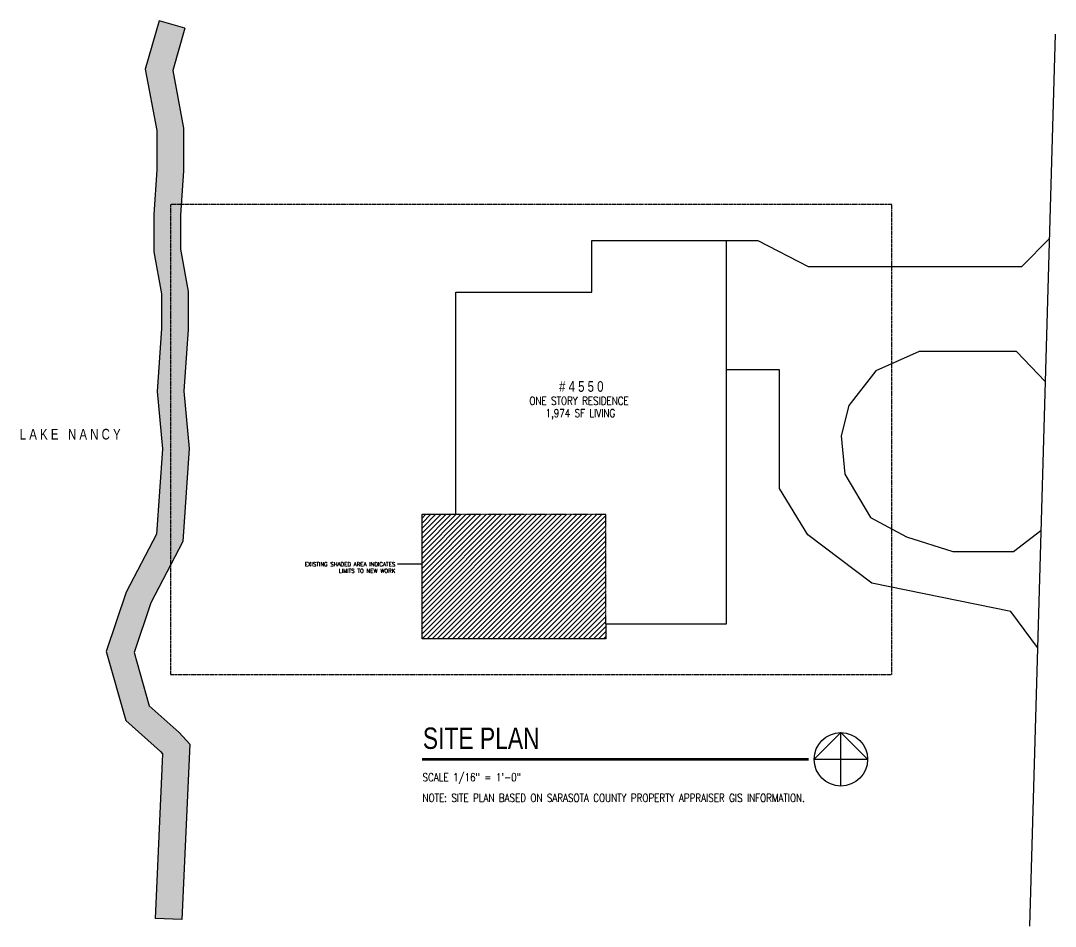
# Model space of a CAD drawing. Header units: inches. Extents: x -625442 to 34963, y -27993 to 66986.
# Drawn here: x 3808 to 6132, y 1349 to 3384 of the extents above; entities that cross this region are included whole.
import ezdxf

# ---------------------------------------------------------------- set-up
doc = ezdxf.new("R2010")
doc.units = ezdxf.units.IN
doc.header["$LTSCALE"] = 0.5
doc.header["$MEASUREMENT"] = 0
doc.linetypes.add('HIDDEN', pattern=[0.375, 0.25, -0.125])
doc.linetypes.add('PHANTOM', pattern=[20, 10, -2, 2, -2, 2, -2])
for name, color, linetype in [('0-TEXT', 30, 'Continuous'), ('C-PROP-LINE', 130, 'PHANTOM'), ('E-HATCH 50', 203, 'Continuous'), ('P-BELOW-LIGHT', 143, 'Continuous'), ('P-DEMO', 124, 'HIDDEN'), ('P-HATCH', 214, 'Continuous'), ('P-WALL', 90, 'Continuous')]:
    doc.layers.add(name, color=color, linetype=linetype)
doc.styles.add('1-4T', font='Zap601Rm.ttf', dxfattribs={"width": 0.8, "height": 12})
doc.styles.add('PGAL-DIM', font='archstyl.shx')
doc.styles.add('sapa notes', font='romans.shx', dxfattribs={"width": 0.8})
doc.styles.add('TEXT', font='romans.shx')
doc.dimstyles.new('LEADER48', dxfattribs={"dimscale": 48, "dimtxt": 0.09375, "dimasz": 0.125, "dimexe": 0.09375, "dimexo": 0.125, "dimgap": 0.039062, "dimtad": 1, "dimdec": 4, "dimzin": 3, "dimdsep": 46, "dimlunit": 4, "dimtxsty": 'PGAL-DIM', "dimcen": 0.09375, "dimadec": 0, "dimazin": 0, "dimtfac": 1, "dimtdec": 5, "dimtix": 1, "dimtofl": 0, "dimtmove": 2, "dimatfit": 3, "dimfxl": 1, "dimtolj": 1, "dimtzin": 3, "dimarcsym": 0})

msp = doc.modelspace()

# ---------------------------------------------------------------- hatches: boundary and pattern name
at = {"layer": 'E-HATCH 50'}
h = msp.add_hatch(dxfattribs=at)
h.set_pattern_fill('DASH', color=256, scale=96)
h.set_pattern_definition([(0, (-4836.586, -1873.464), (12, 12), [12, -12])])
h.paths.add_polyline_path([(4149.5832, 3271.72657), (4177.00754, 3366.99528), (4119.34894, 3383.59306), (4087.99036, 3274.65728), (4113.81409, 3136.81257), (4113.81409, 3048.29155), (4106.88636, 2948.56187), (4106.88636, 2864.45003), (4124.61568, 2769.87405), (4124.61568, 2691.98692), (4114.60348, 2550.55358), (4126.75853, 2421.96381), (4113.40445, 2230.28559), (4045.40327, 2099.50243), (4000.36719, 1966.21917), (4044.16442, 1811.2805), (4121.98481, 1742.15276), (4127.03921, 1736.51748), (4110.33994, 1367.04925), (4170.27875, 1364.34013), (4188.08573, 1758.31625), (4164.37738, 1784.74928), (4097.12923, 1844.4857), (4063.1654, 1964.6374), (4100.76767, 2075.92044), (4144.89418, 2160.78671), (4144.89418, 2970.73314), (4168.57108, 2970.73314), (4173.81409, 3046.2101), (4173.81409, 3142.38429)])
h.paths.add_polyline_path([(4184.61568, 2689.86584), (4184.61568, 2775.44933), (4166.88636, 2870.0253), (4166.88636, 2946.48043), (4168.57108, 2970.73314), (4144.89418, 2970.73314), (4144.89418, 2160.78671), (4172.39249, 2213.67277), (4186.95574, 2422.70694), (4174.80386, 2551.26316)], flags=17)
at = {"layer": 'P-HATCH'}
h = msp.add_hatch(dxfattribs=at)
h.set_pattern_fill('ANSI31', color=256, scale=64)
h.paths.add_polyline_path([(5122.89418, 2274.73314), (4785.89418, 2274.73314), (4709.89418, 2274.73314), (4709.89418, 1994.73314), (5122.89418, 1994.73314), (5122.89418, 2027.73314)])

# ---------------------------------------------------------------- linework, layer by layer
at = {"layer": '0-TEXT', "const_width": 5.994}
msp.add_lwpolyline([(4709.89418, 1724.4115), (5578.00761, 1724.4115)], dxfattribs=at)
at = {"layer": 'C-PROP-LINE'}
msp.add_lwpolyline([(5764.89418, 1914.73314), (5764.89418, 2970.73314), (4144.89418, 2970.73314), (4144.89418, 1914.73314)], close=True, dxfattribs=at)
at = {"layer": 'DEFPOINTS'}
for p, q in [((4177.00754, 3366.99528), (4119.34894, 3383.59306)), ((4170.27875, 1364.34013), (4110.33994, 1367.04925))]:
    msp.add_line(p, q, dxfattribs=at)
msp.add_lwpolyline([(4119.34894, 3383.59306), (4087.99036, 3274.65728), (4113.81409, 3136.81257), (4113.81409, 3048.29155), (4106.88636, 2948.56187), (4106.88636, 2864.45003), (4124.61568, 2769.87405), (4124.61568, 2691.98692), (4114.60348, 2550.55358), (4126.75853, 2421.96381), (4113.40445, 2230.28559), (4045.40327, 2099.50243), (4000.36719, 1966.21917), (4044.16442, 1811.2805), (4121.98481, 1742.15276), (4127.03921, 1736.51748), (4110.33994, 1367.04925)], dxfattribs=at)
at = {"layer": 'P-BELOW-LIGHT'}
for p, q in [((6132.39056, 3353.58216), (6074.3252, 1349.28706)), ((5826.22143, 2640.78442), (5729.11598, 2597.24133)), ((6045.12562, 2640.78442), (5826.22143, 2640.78442)), ((6045.12562, 2640.78442), (6109.78513, 2573.28995)), ((5729.11598, 2597.24133), (5668.44885, 2519.50526)), ((5668.44885, 2519.50526), (5651.02737, 2451.42)), ((5651.02737, 2451.42), (5659.25883, 2364.67342)), ((5659.25883, 2364.67342), (5716.97068, 2267.65694)), ((5716.97068, 2267.65694), (5797.99453, 2223.87318)), ((6038.66567, 2191.48517), (6100.08423, 2238.43514)), ((5797.99453, 2223.87318), (5901.82526, 2191.48517)), ((5901.82526, 2191.48517), (6038.66567, 2191.48517))]:
    msp.add_line(p, q, dxfattribs=at)
for points in [[(4177.00754, 3366.99528), (4149.5832, 3271.72657), (4173.81409, 3142.38429), (4173.81409, 3046.2101), (4166.88636, 2946.48043), (4166.88636, 2870.0253), (4184.61568, 2775.44933), (4184.61568, 2689.86584), (4174.80386, 2551.26316), (4186.95574, 2422.70694), (4172.39249, 2213.67277), (4100.76767, 2075.92044), (4063.1654, 1964.6374), (4097.12923, 1844.4857), (4164.37738, 1784.74928), (4188.08573, 1758.31625), (4170.27875, 1364.34013)], [(5392.89418, 2889.73314), (5464.17626, 2889.73314), (5577.23765, 2831.25525), (6057.34312, 2831.25525), (6119.08236, 2894.21095)], [(6092.45968, 1975.25135), (6032.80472, 2056.11113), (5720.19951, 2119.94458), (5576.53468, 2228.39145), (5512.96024, 2332.97512), (5512.96024, 2599.45315), (5392.89418, 2599.45315)]]:
    msp.add_lwpolyline(points, dxfattribs=at)
at = {"layer": 'P-DEMO'}
for p in [(4785.89418, 2274.73314), (5122.89418, 2027.73314)]:
    msp.add_line(p, (5122.89418, 2274.73314), dxfattribs=at)
at = {"layer": 'P-WALL'}
for p, q in [((5090.96217, 2773.97241), (5090.96217, 2889.73314)), ((5090.96217, 2889.73314), (5392.89418, 2889.73314)), ((5392.89418, 2889.73314), (5392.89418, 2027.73314)), ((4785.89418, 2773.97241), (5090.96217, 2773.97241)), ((4785.89418, 2274.73314), (4785.89418, 2773.97241)), ((4709.89418, 2274.73314), (4785.89418, 2274.73314)), ((4709.89418, 1994.73314), (4709.89418, 2274.73314)), ((5392.89418, 2027.73314), (5122.89418, 2027.73314)), ((5122.89418, 2027.73314), (5122.89418, 1994.73314)), ((5122.89418, 1994.73314), (4709.89418, 1994.73314))]:
    msp.add_line(p, q, dxfattribs=at)
msp.add_lwpolyline([(5650.64701, 1664.4115), (5650.64701, 1784.4115), (5590.64701, 1724.4115), (5710.64701, 1724.4115), (5650.64701, 1784.4115)], dxfattribs=at)
msp.add_circle((5650.64701, 1724.4115), 60, dxfattribs=at)

# ---------------------------------------------------------------- texts
at = {"layer": '0-TEXT', "width": 0.8}
for s, height, style, p in [('L A K E   N A N C Y', 23.976, '1-4T', (3806.0437, 2442.73314)), ('SITE PLAN', 47.952, '1-4T', (4711.5577, 1747.80693)), ('SCALE 1/16" = 1\'-0"', 17.982, 'sapa notes', (4710.88676, 1675.0571)), ('NOTE: SITE PLAN BASED ON SARASOTA COUNTY PROPERTY APPRAISER GIS INFORMATION.', 17.982, 'sapa notes', (4710.88676, 1628.82))]:
    msp.add_text(s, height=height, dxfattribs=dict(at, style=style)).set_placement(p)
at = {"layer": '0-TEXT', "insert": (4649.66877, 2143.24544), "char_height": 8.91, "width": 244.7360331, "attachment_point": 9, "style": 'TEXT'}
msp.add_mtext('\\A1;EXISTING SHADED AREA INDICATES LIMITS TO NEW WORK', dxfattribs=at)

# ---------------------------------------------------------------- leaders
at = {"layer": '0-TEXT'}
msp.add_leader([(4709.89418, 2162.55921), (4664.22484, 2162.55921), (4654.26533, 2162.55921)], dimstyle='LEADER48', dxfattribs=at)

# ---------------------------------------------------------------- next in the draw order: wipeouts: each hides what was drawn before it
msp.add_wipeout([(4946.75262, 2514.35719), (5210.74551, 2514.35719), (5210.74551, 2544.92659), (4946.75262, 2544.92659)]).dxf.layer = '0-TEXT'

# ---------------------------------------------------------------- next in the draw order: texts
at = {"layer": '0-TEXT', "style": 'sapa notes', "width": 0.8}
msp.add_text('ONE STORY RESIDENCE', height=17.982, dxfattribs=at).set_placement((4950.99124, 2520.65089))

# ---------------------------------------------------------------- next in the draw order: wipeouts: each hides what was drawn before it
for points in [[(5010.79319, 2540.98344), (5136.79254, 2540.98344), (5136.79254, 2582.78581), (5010.79319, 2582.78581)], [(4945.38256, 2475.72371), (5216.22574, 2475.72371), (5216.22574, 2509.71825), (4945.38256, 2509.71825)]]:
    msp.add_wipeout(points).dxf.layer = '0-TEXT'

# ---------------------------------------------------------------- next in the draw order: texts
at = {"layer": '0-TEXT', "width": 0.8}
for s, height, style, p in [('# 4 5 5 0', 23.976, '1-4T', (5017.60995, 2549.93027)), ('1,974 SF LIVING', 17.982, 'sapa notes', (4987.2391, 2493.14186))]:
    msp.add_text(s, height=height, dxfattribs=dict(at, style=style)).set_placement(p)

# ---------------------------------------------------------------- next in the draw order: wipeouts: each hides what was drawn before it
msp.add_wipeout([(5028.98405, 2440.38353), (5216.25374, 2440.38353), (5216.25374, 2474.37807), (5028.98405, 2474.37807)]).dxf.layer = '0-TEXT'

doc.saveas('drawing.dxf')
